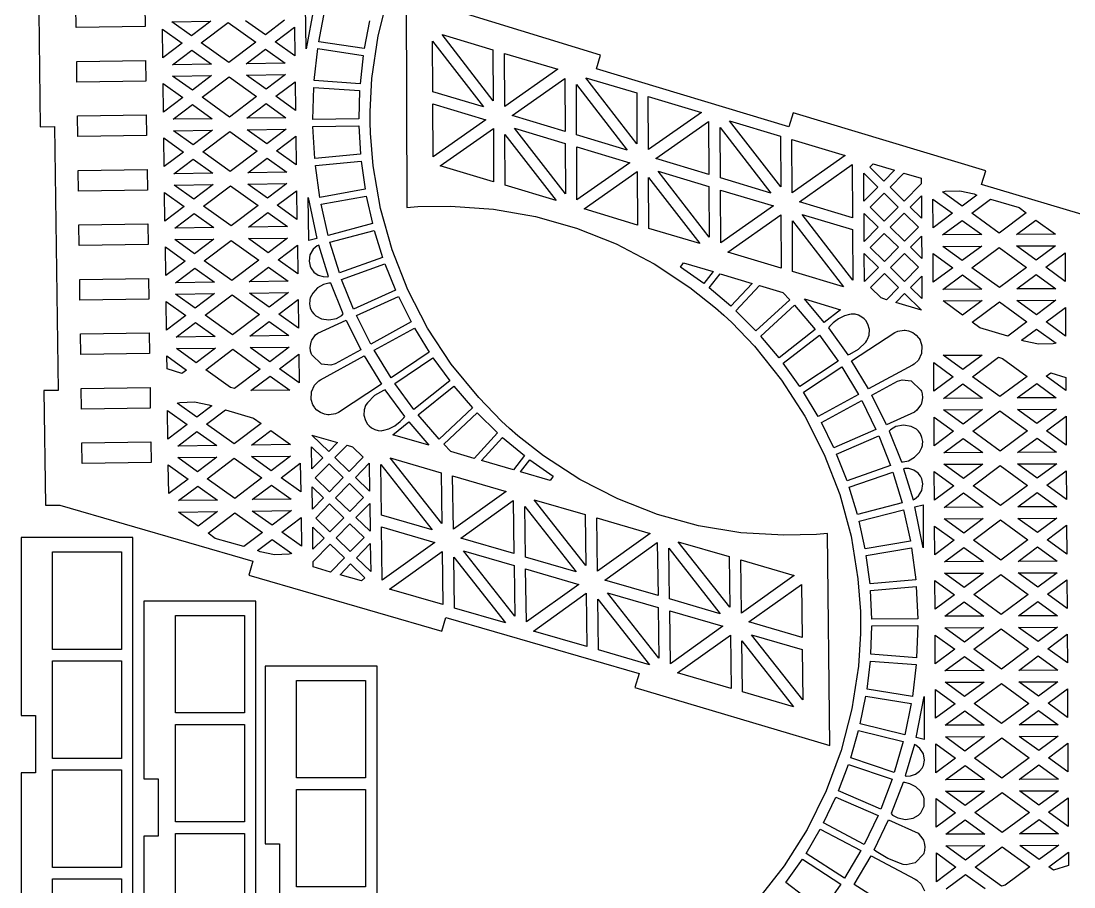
# Model space of a CAD drawing. Extents: x 0 to 594, y 0 to 830.
# Drawn here: x 0.2 to 367.1, y 346.1 to 648.1 of the extents above; entities that cross this region are included whole.
import ezdxf

# ---------------------------------------------------------------- set-up
doc = ezdxf.new("R2010")
doc.units = 0
doc.layers.get('0').update_dxf_attribs({"linetype": 'CONTINUOUS'})

msp = doc.modelspace()

# ---------------------------------------------------------------- linework, layer by layer
at = {"color": 0}
for p, q in [((124.663, 642.913), (128.313, 657.479)), ((202.154, 636.154), (134.465, 656.985)), ((134.465, 656.985), (134.679, 583.004)), ((43.3751, 653.292), (43.4728, 646.095)), ((99.5867, 638.358), (99.3814, 653.408)), ((6.4024, 651.196), (6.9494, 611.198)), ((19.4772, 645.767), (19.378, 652.963)), ((102.241, 652.745), (99.5867, 638.358)), ((104.003, 640.817), (106.153, 651.796)), ((43.4728, 646.095), (19.4772, 645.767)), ((52.801, 647.82), (66.3995, 648.01)), ((59.6692, 642.916), (52.801, 647.82)), ((66.3995, 648.01), (59.6692, 642.916)), ((63.0548, 640.457), (72.4574, 647.587)), ((72.4574, 647.587), (82.0498, 640.719)), ((85.368, 643.266), (78.5001, 648.173)), ((92.0983, 648.356), (85.368, 643.266)), ((88.7483, 640.81), (95.4828, 645.904)), ((95.4828, 645.904), (95.6165, 635.903)), ((121.707, 648.109), (119.837, 638.433)), ((49.6217, 635.279), (49.4852, 645.276)), ((49.4852, 645.276), (56.3534, 640.369)), ((122.521, 627.969), (124.663, 642.913)), ((164.764, 620.268), (146.941, 643.326)), ((146.941, 643.326), (164.67, 638.02)), ((56.3534, 640.369), (49.6217, 635.279)), ((72.6475, 633.592), (63.0548, 640.457)), ((82.0498, 640.719), (72.6475, 633.592)), ((95.6165, 635.903), (88.7483, 640.81)), ((102.39, 627.295), (103.636, 638.461)), ((103.636, 638.461), (119.47, 636.027)), ((119.837, 638.433), (104.003, 640.817)), ((143.652, 641.008), (161.376, 618.102)), ((143.747, 623.408), (143.652, 641.008)), ((53.0063, 632.82), (59.7366, 637.914)), ((59.7366, 637.914), (66.6048, 633.01)), ((78.7054, 633.173), (85.4343, 638.267)), ((85.4343, 638.267), (92.3025, 633.356)), ((119.47, 636.027), (118.354, 626.212)), ((164.67, 638.02), (164.764, 620.268)), ((168.777, 618.243), (168.679, 636.792)), ((168.679, 636.792), (187.259, 631.239)), ((200.707, 631.363), (202.154, 636.154)), ((19.6384, 633.966), (43.6354, 634.294)), ((19.7363, 626.766), (19.6384, 633.966)), ((43.6354, 634.294), (43.7335, 627.094)), ((66.6048, 633.01), (53.0063, 632.82)), ((92.3025, 633.356), (78.7054, 633.173)), ((187.259, 631.239), (168.777, 618.243)), ((267.813, 611.219), (200.707, 631.363)), ((53.0613, 628.823), (66.6598, 629.01)), ((59.9295, 623.916), (53.0613, 628.823)), ((66.6598, 629.01), (59.9295, 623.916)), ((63.3141, 621.46), (72.7163, 628.59)), ((72.7163, 628.59), (82.3115, 621.721)), ((78.7605, 629.172), (92.3576, 629.359)), ((85.6273, 624.265), (78.7605, 629.172)), ((92.3576, 629.359), (85.6273, 624.265)), ((121.885, 616.56), (122.521, 627.969)), ((171.342, 615.107), (189.724, 628.054)), ((189.724, 628.054), (189.825, 609.554)), ((214.846, 605.236), (197.022, 628.29)), ((197.022, 628.29), (214.751, 622.988)), ((43.7335, 627.094), (19.7363, 626.766)), ((49.8821, 616.278), (49.7445, 626.276)), ((49.7445, 626.276), (56.6138, 621.369)), ((89.009, 621.813), (95.7421, 626.904)), ((95.7421, 626.904), (95.8755, 616.906)), ((101.921, 613.689), (102.27, 624.893)), ((102.27, 624.893), (118.185, 623.813)), ((118.354, 626.212), (102.39, 627.295)), ((118.185, 623.813), (117.92, 613.907)), ((193.736, 625.976), (211.457, 603.07)), ((193.828, 608.372), (193.736, 625.976)), ((56.6138, 621.369), (49.8821, 616.278)), ((72.9079, 614.592), (63.3141, 621.46)), ((82.3115, 621.721), (72.9079, 614.592)), ((95.8755, 616.906), (89.009, 621.813)), ((161.376, 618.102), (143.747, 623.408)), ((214.751, 622.988), (214.846, 605.236)), ((218.857, 603.208), (218.758, 621.757)), ((218.758, 621.757), (237.337, 616.208)), ((53.2652, 613.823), (59.9983, 618.917)), ((59.9983, 618.917), (66.8637, 614.01)), ((78.9644, 614.172), (85.6947, 619.266)), ((85.6947, 619.266), (92.5615, 614.359)), ((121.937, 612.761), (121.885, 616.56)), ((143.87, 600.756), (143.771, 619.206)), ((143.771, 619.206), (162.25, 613.657)), ((19.8975, 614.969), (43.8947, 615.294)), ((19.9953, 607.769), (19.8975, 614.969)), ((43.8947, 615.294), (43.9924, 608.097)), ((66.8637, 614.01), (53.2652, 613.823)), ((92.5615, 614.359), (78.9644, 614.172)), ((117.92, 613.907), (101.921, 613.689)), ((121.988, 608.965), (121.937, 612.761)), ((162.25, 613.657), (143.87, 600.756)), ((189.825, 609.554), (171.342, 615.107)), ((237.337, 616.208), (218.857, 603.208)), ((221.423, 600.071), (239.806, 613.022)), ((239.806, 613.022), (239.901, 594.519)), ((264.928, 590.204), (247.104, 613.258)), ((247.104, 613.258), (264.834, 607.953)), ((269.26, 616.01), (267.813, 611.219)), ((336.371, 595.866), (269.26, 616.01)), ((6.9494, 611.198), (11.9476, 611.258)), ((11.9476, 611.258), (13.2044, 519.268)), ((53.3206, 609.822), (66.9188, 610.009)), ((60.1885, 604.919), (53.3206, 609.822)), ((66.9188, 610.009), (60.1885, 604.919)), ((63.5716, 602.463), (72.9738, 609.593)), ((72.9738, 609.593), (82.5708, 602.721)), ((79.018, 610.175), (92.6151, 610.362)), ((85.8848, 605.264), (79.018, 610.175)), ((92.6151, 610.362), (85.8848, 605.264)), ((101.954, 611.29), (117.952, 611.509)), ((102.606, 600.096), (101.954, 611.29)), ((117.952, 611.509), (118.488, 601.613)), ((146.337, 597.574), (164.816, 610.57)), ((164.816, 610.57), (164.915, 591.972)), ((172.216, 610.708), (189.844, 605.405)), ((189.939, 587.756), (172.216, 610.708)), ((243.816, 610.941), (261.538, 588.035)), ((243.911, 593.34), (243.816, 610.941)), ((43.9924, 608.097), (19.9953, 607.769)), ((50.0048, 607.279), (56.8731, 602.372)), ((50.14, 597.281), (50.0048, 607.279)), ((89.2694, 602.816), (95.9997, 607.907)), ((95.9997, 607.907), (96.1376, 597.909)), ((122.936, 597.577), (121.988, 608.965)), ((168.827, 608.492), (186.651, 585.484)), ((168.923, 590.793), (168.827, 608.492)), ((189.844, 605.405), (189.939, 587.756)), ((211.457, 603.07), (193.828, 608.372)), ((264.834, 607.953), (264.928, 590.204)), ((268.938, 588.176), (268.839, 606.721)), ((268.839, 606.721), (287.419, 601.172)), ((56.8731, 602.372), (50.14, 597.281)), ((73.1654, 595.595), (63.5716, 602.463)), ((82.5708, 602.721), (73.1654, 595.595)), ((96.1376, 597.909), (89.2694, 602.816)), ((193.949, 585.724), (193.851, 604.178)), ((193.851, 604.178), (212.332, 598.622)), ((53.5245, 594.826), (60.2576, 599.916)), ((60.2576, 599.916), (67.123, 595.013)), ((79.2219, 595.175), (85.9525, 600.269)), ((85.9525, 600.269), (92.819, 595.362)), ((118.488, 601.613), (102.606, 600.096)), ((102.789, 597.701), (118.719, 599.214)), ((118.719, 599.214), (120.106, 589.435)), ((212.332, 598.622), (193.949, 585.724)), ((239.901, 594.519), (221.423, 600.071)), ((287.419, 601.172), (268.938, 588.176)), ((271.504, 585.04), (289.887, 597.987)), ((289.887, 597.987), (289.985, 579.487)), ((295.993, 597.119), (297.137, 598.223)), ((297.137, 598.223), (304.599, 596.015)), ((20.1566, 595.969), (44.1523, 596.297)), ((20.2544, 588.772), (20.1566, 595.969)), ((44.1523, 596.297), (44.2517, 589.1)), ((67.123, 595.013), (53.5245, 594.826)), ((92.819, 595.362), (79.2219, 595.175)), ((104.342, 586.567), (102.789, 597.701)), ((125.484, 582.701), (122.936, 597.577)), ((164.915, 591.972), (146.337, 597.574)), ((196.417, 582.538), (214.9, 595.538)), ((214.9, 595.538), (214.999, 576.936)), ((240.021, 572.721), (222.298, 595.676)), ((222.298, 595.676), (239.925, 590.37)), ((293.956, 585.205), (293.904, 594.956)), ((293.904, 594.956), (298.829, 590.134)), ((300.919, 592.243), (295.993, 597.119)), ((304.599, 596.015), (300.919, 592.243)), ((303.03, 590.158), (307.854, 595.03)), ((307.854, 595.03), (313.914, 593.213)), ((334.924, 591.076), (336.371, 595.866)), ((53.5795, 590.825), (67.1781, 591.009)), ((60.4478, 585.918), (53.5795, 590.825)), ((67.1781, 591.009), (60.4478, 585.918)), ((79.2773, 591.178), (92.8744, 591.361)), ((86.1452, 586.271), (79.2773, 591.178)), ((92.8744, 591.361), (86.1452, 586.271)), ((186.651, 585.484), (168.923, 590.793)), ((218.908, 593.46), (236.73, 570.456)), ((219.002, 575.758), (218.908, 593.46)), ((261.538, 588.035), (243.911, 593.34)), ((313.925, 591.316), (307.956, 585.283)), ((313.914, 593.213), (313.925, 591.316)), ((402.029, 570.932), (334.924, 591.076)), ((44.2517, 589.1), (20.2544, 588.772)), ((50.3989, 578.28), (50.2627, 588.278)), ((50.2627, 588.278), (57.1306, 583.375)), ((63.8309, 583.463), (73.2345, 590.596)), ((73.2345, 590.596), (82.8298, 583.724)), ((89.5269, 583.815), (96.26, 588.91)), ((96.26, 588.91), (96.3965, 578.908)), ((120.106, 589.435), (104.342, 586.567)), ((104.775, 584.225), (120.536, 587.04)), ((120.536, 587.04), (122.669, 577.416)), ((239.925, 590.37), (240.021, 572.721)), ((244.031, 570.692), (243.935, 589.142)), ((243.935, 589.142), (262.414, 583.59)), ((298.829, 590.134), (293.956, 585.205)), ((296.067, 583.12), (300.942, 587.996)), ((300.942, 587.996), (305.868, 583.17)), ((307.956, 585.283), (303.03, 590.158)), ((310.068, 583.195), (313.948, 587.065)), ((313.948, 587.065), (313.989, 579.314)), ((321.29, 588.504), (322.296, 588.716)), ((328.115, 583.54), (321.29, 588.504)), ((322.296, 588.716), (327.378, 588.85)), ((327.378, 588.85), (332.346, 587.767)), ((333.295, 587.368), (328.115, 583.54)), ((332.346, 587.767), (333.295, 587.368)), ((57.1306, 583.375), (50.3989, 578.28)), ((73.4247, 576.598), (63.8309, 583.463)), ((82.8298, 583.724), (73.4247, 576.598)), ((96.3965, 578.908), (89.5269, 583.815)), ((100.498, 571.514), (100.292, 586.564)), ((100.292, 586.564), (103.338, 572.255)), ((107.224, 573.306), (104.775, 584.225)), ((134.679, 583.004), (138.454, 583.336)), ((138.454, 583.336), (149.855, 583.547)), ((149.855, 583.547), (164.834, 582.517)), ((262.414, 583.59), (244.031, 570.692)), ((289.985, 579.487), (271.504, 585.04)), ((317.95, 585.985), (324.779, 581.025)), ((318.006, 575.987), (317.95, 585.985)), ((331.476, 581.057), (338.052, 585.943)), ((338.052, 585.943), (347.968, 582.993)), ((53.7834, 575.829), (60.5151, 580.919)), ((60.5151, 580.919), (67.382, 576.012)), ((79.4812, 576.178), (86.2115, 581.272)), ((86.2115, 581.272), (93.0797, 576.365)), ((129.532, 568.237), (125.484, 582.701)), ((164.834, 582.517), (179.516, 579.953)), ((179.516, 579.953), (193.804, 575.892)), ((214.999, 576.936), (196.417, 582.538)), ((246.499, 567.507), (264.979, 580.503)), ((264.979, 580.503), (265.078, 561.904)), ((272.379, 580.64), (290.008, 575.338)), ((290.102, 557.685), (272.379, 580.64)), ((293.978, 580.958), (298.906, 576.136)), ((294.031, 571.207), (293.978, 580.958)), ((300.992, 578.245), (296.067, 583.12)), ((305.868, 583.17), (300.992, 578.245)), ((303.103, 576.157), (307.978, 581.032)), ((307.978, 581.032), (312.904, 576.21)), ((313.989, 579.314), (310.068, 583.195)), ((324.779, 581.025), (318.006, 575.987)), ((341.015, 574.107), (331.476, 581.057)), ((350.477, 581.159), (341.015, 574.107)), ((347.968, 582.993), (350.477, 581.159)), ((20.4143, 576.972), (44.414, 577.3)), ((20.5135, 569.771), (20.4143, 576.972)), ((44.414, 577.3), (44.5121, 570.099)), ((67.382, 576.012), (53.7834, 575.829)), ((93.0797, 576.365), (79.4812, 576.178)), ((122.669, 577.416), (107.224, 573.306)), ((268.992, 578.425), (286.814, 555.42)), ((269.085, 560.723), (268.992, 578.425)), ((298.906, 576.136), (294.031, 571.207)), ((308.031, 571.281), (303.103, 576.157)), ((312.904, 576.21), (308.031, 571.281)), ((321.368, 573.504), (328.14, 578.538)), ((328.14, 578.538), (334.968, 573.578)), ((347.068, 573.641), (353.84, 578.679)), ((353.84, 578.679), (360.666, 573.712)), ((79.5362, 572.177), (93.1347, 572.364)), ((93.1347, 572.364), (86.4044, 567.274)), ((107.805, 570.964), (123.3, 575.077)), ((123.3, 575.077), (126.23, 565.616)), ((193.804, 575.892), (207.602, 570.378)), ((236.73, 570.456), (219.002, 575.758)), ((290.008, 575.338), (290.102, 557.685)), ((296.142, 569.119), (301.016, 573.994)), ((301.016, 573.994), (305.942, 569.172)), ((310.141, 569.193), (314.022, 573.066)), ((314.022, 573.066), (314.062, 565.316)), ((334.968, 573.578), (321.368, 573.504)), ((360.666, 573.712), (347.068, 573.641)), ((44.5121, 570.099), (20.5135, 569.771)), ((50.5231, 569.281), (57.3913, 564.374)), ((50.6582, 559.283), (50.5231, 569.281)), ((53.8385, 571.828), (67.437, 572.015)), ((60.7067, 566.921), (53.8385, 571.828)), ((67.437, 572.015), (60.7067, 566.921)), ((64.0898, 564.466), (73.4935, 571.595)), ((73.4935, 571.595), (83.0887, 564.727)), ((86.4044, 567.274), (79.5362, 572.177)), ((89.7862, 564.818), (96.5193, 569.909)), ((96.5193, 569.909), (96.6541, 559.911)), ((103.338, 572.255), (100.498, 571.514)), ((103.445, 569.623), (102.074, 568.477)), ((103.969, 569.863), (103.445, 569.623)), ((107.367, 559.008), (103.969, 569.863)), ((111.151, 560.261), (107.805, 570.964)), ((207.602, 570.378), (220.809, 563.45)), ((301.068, 564.243), (296.142, 569.119)), ((305.942, 569.172), (301.068, 564.243)), ((314.062, 565.316), (310.141, 569.193)), ((321.39, 569.503), (334.989, 569.577)), ((328.217, 564.54), (321.39, 569.503)), ((334.989, 569.577), (328.217, 564.54)), ((331.578, 562.056), (341.044, 569.108)), ((341.044, 569.108), (350.579, 562.158)), ((347.088, 569.641), (360.691, 569.711)), ((353.914, 564.677), (347.088, 569.641)), ((360.691, 569.711), (353.914, 564.677)), ((100.923, 566.529), (100.609, 564.289)), ((102.074, 568.477), (100.923, 566.529)), ((126.23, 565.616), (111.151, 560.261)), ((135.027, 554.302), (129.532, 568.237)), ((265.078, 561.904), (246.499, 567.507)), ((294.053, 566.956), (298.979, 562.134)), ((294.107, 557.209), (294.053, 566.956)), ((303.178, 562.155), (308.055, 567.034)), ((308.055, 567.034), (312.979, 562.211)), ((318.106, 556.987), (318.052, 566.984)), ((318.052, 566.984), (324.877, 562.024)), ((357.276, 562.197), (364.053, 567.231)), ((364.053, 567.231), (364.105, 557.23)), ((57.3913, 564.374), (50.6582, 559.283)), ((54.0424, 556.828), (60.7755, 561.919)), ((60.7755, 561.919), (67.6409, 557.015)), ((73.6836, 557.597), (64.0898, 564.466)), ((83.0887, 564.727), (73.6836, 557.597)), ((79.7401, 557.181), (86.4704, 562.271)), ((86.4704, 562.271), (93.3387, 557.368)), ((96.6541, 559.911), (89.7862, 564.818)), ((100.609, 564.289), (100.966, 562.536)), ((100.966, 562.536), (101.226, 562.024)), ((101.226, 562.024), (101.432, 561.615)), ((101.432, 561.615), (102.316, 560.529)), ((111.933, 557.971), (127.01, 563.376)), ((127.01, 563.376), (130.736, 554.175)), ((220.809, 563.45), (233.331, 555.138)), ((230.077, 562.268), (231.069, 563.771)), ((238.107, 556.51), (230.077, 562.268)), ((231.069, 563.771), (241.385, 560.677)), ((298.979, 562.134), (294.107, 557.209)), ((308.106, 557.283), (303.178, 562.155)), ((312.979, 562.211), (308.106, 557.283)), ((324.877, 562.024), (318.106, 556.987)), ((341.117, 555.11), (331.578, 562.056)), ((350.579, 562.158), (341.117, 555.11)), ((364.105, 557.23), (357.276, 562.197)), ((20.6747, 557.971), (44.6733, 558.299)), ((20.7725, 550.774), (20.6747, 557.971)), ((44.6733, 558.299), (44.771, 551.102)), ((102.316, 560.529), (103.79, 559.488)), ((103.79, 559.488), (105.517, 558.959)), ((105.517, 558.959), (106.918, 558.92)), ((106.918, 558.92), (107.367, 559.008)), ((116.126, 547.575), (111.933, 557.971)), ((241.385, 560.677), (238.107, 556.51)), ((240.014, 555.022), (243.84, 559.939)), ((243.84, 559.939), (254.958, 556.599)), ((286.814, 555.42), (269.085, 560.723)), ((296.215, 555.121), (301.092, 559.996)), ((301.092, 559.996), (306.015, 555.17)), ((310.217, 555.191), (314.095, 559.065)), ((314.095, 559.065), (314.139, 551.318)), ((321.47, 554.503), (328.242, 559.537)), ((328.242, 559.537), (335.07, 554.577)), ((347.17, 554.641), (353.942, 559.675)), ((353.942, 559.675), (360.768, 554.711)), ((67.6409, 557.015), (54.0424, 556.828)), ((93.3387, 557.368), (79.7401, 557.181)), ((103.554, 555.004), (101.899, 553.205)), ((105.687, 556.2), (103.554, 555.004)), ((107.531, 556.652), (105.687, 556.2)), ((108.15, 556.666), (107.531, 556.652)), ((112.498, 545.924), (108.15, 556.666)), ((130.736, 554.175), (116.126, 547.575)), ((141.921, 541.002), (135.027, 554.302)), ((233.331, 555.138), (242.263, 548.044)), ((247.551, 548.608), (240.014, 555.022)), ((254.958, 556.599), (247.551, 548.608)), ((249.308, 546.968), (257.513, 555.865)), ((257.513, 555.865), (265.625, 553.406)), ((299.937, 551.49), (296.215, 555.121)), ((306.015, 555.17), (301.788, 550.898)), ((314.139, 551.318), (310.217, 555.191)), ((335.07, 554.577), (321.47, 554.503)), ((360.768, 554.711), (347.17, 554.641)), ((44.771, 551.102), (20.7725, 550.774)), ((54.0978, 552.827), (67.6963, 553.018)), ((60.9656, 547.924), (54.0978, 552.827)), ((67.6963, 553.018), (60.9656, 547.924)), ((64.3502, 545.469), (73.7528, 552.598)), ((73.7528, 552.598), (83.3494, 545.73)), ((79.7952, 553.18), (93.3937, 553.367)), ((86.6634, 548.277), (79.7952, 553.18)), ((93.3937, 553.367), (86.6634, 548.277)), ((90.0465, 545.818), (96.7768, 550.912)), ((96.7768, 550.912), (96.9148, 540.914)), ((100.812, 550.566), (100.787, 549.49)), ((100.876, 550.915), (100.812, 550.566)), ((101.034, 551.515), (100.876, 550.915)), ((101.899, 553.205), (101.034, 551.515)), ((117.104, 545.391), (131.717, 551.988)), ((131.717, 551.988), (136.138, 543.147)), ((268.089, 550.82), (256.296, 540.008)), ((265.625, 553.406), (268.089, 550.82)), ((280.132, 542.932), (273.239, 551.148)), ((273.239, 551.148), (285.809, 547.363)), ((301.788, 550.898), (299.937, 551.49)), ((305.045, 549.917), (308.128, 553.032)), ((308.128, 553.032), (314.008, 547.264)), ((321.491, 550.503), (335.091, 550.577)), ((328.318, 545.539), (321.491, 550.503)), ((335.091, 550.577), (328.318, 545.539)), ((347.19, 550.644), (360.789, 550.711)), ((354.016, 545.677), (347.19, 550.644)), ((360.789, 550.711), (354.016, 545.677)), ((50.9171, 540.286), (50.7806, 550.284)), ((50.7806, 550.284), (57.6488, 545.377)), ((100.787, 549.49), (101.04, 548.104)), ((101.04, 548.104), (101.617, 546.816)), ((101.617, 546.816), (102.246, 545.938)), ((242.263, 548.044), (245.068, 545.49)), ((256.296, 540.008), (249.308, 546.968)), ((257.956, 538.215), (269.697, 549.028)), ((269.697, 549.028), (276.943, 540.466)), ((285.809, 547.363), (280.132, 542.932)), ((314.008, 547.264), (305.045, 549.917)), ((331.68, 543.059), (341.144, 550.108)), ((341.144, 550.108), (350.681, 543.158)), ((357.378, 543.197), (364.155, 548.231)), ((364.155, 548.231), (364.204, 538.23)), ((57.6488, 545.377), (50.9171, 540.286)), ((73.944, 538.6), (64.3502, 545.469)), ((83.3494, 545.73), (73.944, 538.6)), ((80.0005, 538.18), (86.7311, 543.274)), ((86.7311, 543.274), (93.599, 538.367)), ((96.9148, 540.914), (90.0465, 545.818)), ((102.246, 545.938), (102.499, 545.687)), ((102.499, 545.687), (103.005, 545.232)), ((103.005, 545.232), (104.885, 544.255)), ((103.688, 539.256), (113.477, 543.74)), ((104.885, 544.255), (107.545, 543.821)), ((107.545, 543.821), (110.181, 544.382)), ((110.181, 544.382), (112.011, 545.444)), ((112.011, 545.444), (112.498, 545.924)), ((113.477, 543.74), (118.668, 533.46)), ((122.142, 535.354), (117.104, 545.391)), ((136.138, 543.147), (122.142, 535.354)), ((245.068, 545.49), (247.875, 542.932)), ((285.098, 544.209), (283.205, 542.794)), ((287.219, 545.25), (285.098, 544.209)), ((288.931, 545.779), (287.219, 545.25)), ((289.515, 545.885), (288.931, 545.779)), ((289.842, 545.906), (289.515, 545.885)), ((290.834, 545.818), (289.842, 545.906)), ((292.089, 545.458), (290.834, 545.818)), ((293.234, 544.834), (292.089, 545.458)), ((294.004, 544.202), (293.234, 544.834)), ((294.225, 543.959), (294.004, 544.202)), ((294.559, 543.606), (294.225, 543.959)), ((295.323, 542.322), (294.559, 543.606)), ((334.292, 541.122), (331.68, 543.059)), ((350.681, 543.158), (344.057, 538.222)), ((364.204, 538.23), (357.378, 543.197)), ((20.9338, 538.974), (44.9322, 539.302)), ((44.9322, 539.302), (45.0314, 532.102)), ((54.3017, 537.831), (61.0348, 542.921)), ((61.0348, 542.921), (67.9027, 538.014)), ((123.321, 533.273), (137.317, 541.013)), ((137.317, 541.013), (142.434, 532.585)), ((150.165, 528.447), (141.921, 541.002)), ((247.875, 542.932), (255.767, 534.67)), ((276.943, 540.466), (264.348, 530.648)), ((281.951, 541.514), (281.593, 541.041)), ((281.593, 541.041), (288.292, 531.678)), ((283.205, 542.794), (281.951, 541.514)), ((289.602, 529.632), (304.65, 539.464)), ((295.824, 540.463), (295.323, 542.322)), ((295.709, 538.54), (295.824, 540.463)), ((304.65, 539.464), (305.697, 539.919)), ((305.697, 539.919), (307.945, 540.233)), ((307.945, 540.233), (308.332, 540.23)), ((308.332, 540.23), (309.495, 540.015)), ((309.495, 540.015), (310.922, 539.432)), ((310.922, 539.432), (312.166, 538.522)), ((344.057, 538.222), (334.292, 541.122)), ((348.815, 536.801), (354.044, 540.678)), ((354.044, 540.678), (360.871, 535.711)), ((21.0316, 531.774), (20.9338, 538.974)), ((67.9027, 538.014), (54.3017, 537.831)), ((93.599, 538.367), (80.0005, 538.18)), ((101.163, 535.559), (101.472, 536.526)), ((101.472, 536.526), (101.619, 536.825)), ((101.619, 536.825), (102.897, 538.596)), ((102.897, 538.596), (103.688, 539.256)), ((264.348, 530.648), (257.956, 538.215)), ((265.804, 528.757), (278.453, 538.575)), ((278.453, 538.575), (284.953, 529.456)), ((292.027, 533.665), (294.556, 536.127)), ((294.556, 536.127), (294.965, 536.713)), ((294.965, 536.713), (295.22, 537.129)), ((295.22, 537.129), (295.709, 538.54)), ((312.166, 538.522), (312.952, 537.64)), ((312.952, 537.64), (313.16, 537.312)), ((313.16, 537.312), (313.523, 536.758)), ((313.523, 536.758), (314.143, 534.783)), ((349.77, 536.413), (348.815, 536.801)), ((354.76, 535.354), (349.77, 536.413)), ((360.871, 535.711), (359.858, 535.499)), ((45.0314, 532.102), (21.0316, 531.774)), ((54.3567, 533.83), (67.9552, 534.017)), ((61.2249, 528.923), (54.3567, 533.83)), ((67.9552, 534.017), (61.2249, 528.923)), ((64.6105, 526.471), (74.0117, 533.598)), ((74.0117, 533.598), (83.6083, 526.729)), ((80.0559, 534.18), (93.6544, 534.37)), ((86.9237, 529.276), (80.0559, 534.18)), ((93.6544, 534.37), (86.9237, 529.276)), ((100.998, 534.236), (101.163, 535.559)), ((101.123, 532.906), (100.998, 534.236)), ((101.402, 531.929), (101.123, 532.906)), ((118.668, 533.46), (109.686, 528.486)), ((129.153, 523.702), (123.321, 533.273)), ((142.434, 532.585), (129.153, 523.702)), ((255.767, 534.67), (265.21, 522.894)), ((288.968, 531.911), (292.027, 533.665)), ((314.033, 532.176), (312.911, 529.819)), ((314.143, 534.783), (314.033, 532.176)), ((359.858, 535.499), (354.76, 535.354)), ((51.0413, 531.283), (57.9092, 526.38)), ((51.103, 526.736), (51.0413, 531.283)), ((90.3069, 526.821), (97.0372, 531.915)), ((97.0372, 531.915), (97.1737, 521.917)), ((101.541, 531.622), (101.402, 531.929)), ((104.987, 528.373), (101.541, 531.622)), ((104.563, 522.915), (119.798, 531.322)), ((108.142, 528.062), (104.987, 528.373)), ((109.686, 528.486), (108.142, 528.062)), ((119.798, 531.322), (125.832, 521.504)), ((130.478, 521.72), (143.76, 530.602)), ((143.76, 530.602), (149.62, 522.58)), ((159.706, 516.752), (150.165, 528.447)), ((271.598, 520.686), (265.804, 528.757)), ((284.953, 529.456), (271.598, 520.686)), ((288.292, 531.678), (288.968, 531.911)), ((295.553, 519.769), (289.602, 529.632)), ((311.439, 528.366), (310.859, 528.045)), ((312.911, 529.819), (311.439, 528.366)), ((318.309, 518.986), (318.255, 528.987)), ((318.255, 528.987), (325.08, 524.023)), ((321.593, 531.506), (335.191, 531.576)), ((328.42, 526.538), (321.593, 531.506)), ((335.191, 531.576), (328.42, 526.538)), ((331.78, 524.058), (340.845, 530.804)), ((340.845, 530.804), (342.197, 530.416)), ((342.197, 530.416), (350.78, 524.157)), ((56.3245, 525.209), (51.103, 526.736)), ((57.9092, 526.38), (56.3245, 525.209)), ((73.2441, 520.287), (64.6105, 526.471)), ((83.6083, 526.729), (74.5987, 519.906)), ((97.1737, 521.917), (90.3069, 526.821)), ((272.908, 518.693), (286.264, 527.466)), ((286.264, 527.466), (292.016, 517.846)), ((310.859, 528.045), (295.553, 519.769)), ((357.48, 524.196), (359.078, 525.353)), ((359.078, 525.353), (364.285, 523.78)), ((80.2598, 519.183), (86.9901, 524.277)), ((86.9901, 524.277), (93.8583, 519.37)), ((101.422, 518.76), (102.525, 521.127)), ((102.525, 521.127), (103.984, 522.591)), ((103.984, 522.591), (104.563, 522.915)), ((125.832, 521.504), (110.866, 511.552)), ((137.054, 512.657), (130.478, 521.72)), ((149.62, 522.58), (137.054, 512.657)), ((265.21, 522.894), (273.349, 510.272)), ((296.667, 517.62), (305.689, 522.52)), ((305.689, 522.52), (307.236, 522.93)), ((307.236, 522.93), (310.388, 522.594)), ((310.388, 522.594), (313.807, 519.314)), ((325.08, 524.023), (318.309, 518.986)), ((321.671, 516.505), (328.444, 521.54)), ((328.444, 521.54), (335.271, 516.576)), ((341.32, 517.109), (331.78, 524.058)), ((350.78, 524.157), (341.32, 517.109)), ((347.373, 516.643), (354.147, 521.677)), ((354.147, 521.677), (360.973, 516.714)), ((364.31, 519.232), (357.48, 524.196)), ((364.285, 523.78), (364.31, 519.232)), ((13.2044, 519.268), (8.2048, 519.208)), ((8.2048, 519.208), (8.7519, 479.21)), ((21.1928, 519.977), (45.1915, 520.305)), ((21.2907, 512.777), (21.1928, 519.977)), ((45.1915, 520.305), (45.2907, 513.105)), ((74.5987, 519.906), (73.2441, 520.287)), ((93.8583, 519.37), (80.2598, 519.183)), ((101.333, 516.153), (101.422, 518.76)), ((123.439, 517.454), (120.931, 514.971)), ((126.485, 519.236), (123.439, 517.454)), ((127.158, 519.472), (126.485, 519.236)), ((133.936, 510.166), (127.158, 519.472)), ((138.581, 510.78), (151.094, 520.7)), ((151.094, 520.7), (157.548, 513.189)), ((277.954, 510.223), (272.908, 518.693)), ((292.016, 517.846), (277.954, 510.223)), ((301.771, 507.298), (296.667, 517.62)), ((313.807, 519.314), (313.942, 519.007)), ((313.942, 519.007), (314.214, 518.029)), ((314.214, 518.029), (314.328, 516.7)), ((54.6171, 514.833), (55.6246, 515.056)), ((61.4839, 509.926), (54.6171, 514.833)), ((55.6246, 515.056), (60.7219, 515.246)), ((60.7219, 515.246), (65.7229, 514.23)), ((66.6821, 513.846), (61.4839, 509.926)), ((65.7229, 514.23), (66.6821, 513.846)), ((101.969, 514.188), (101.333, 516.153)), ((102.339, 513.634), (101.969, 514.188)), ((102.548, 513.309), (102.339, 513.634)), ((120.275, 513.965), (119.797, 512.547)), ((120.527, 514.382), (120.275, 513.965)), ((120.931, 514.971), (120.527, 514.382)), ((167.666, 508.554), (159.706, 516.752)), ((279.116, 508.078), (293.175, 515.754)), ((293.175, 515.754), (298.13, 505.679)), ((313.686, 514.11), (312.393, 512.353)), ((313.834, 514.414), (313.686, 514.11)), ((314.151, 515.377), (313.834, 514.414)), ((314.328, 516.7), (314.151, 515.377)), ((335.271, 516.576), (321.671, 516.505)), ((360.973, 516.714), (347.373, 516.643)), ((45.2907, 513.105), (21.2907, 512.777)), ((51.4368, 502.289), (51.3031, 512.29)), ((51.3031, 512.29), (58.1699, 507.379)), ((64.8684, 507.471), (71.4498, 512.463)), ((71.4498, 512.463), (81.2394, 509.647)), ((103.343, 512.434), (102.548, 513.309)), ((104.593, 511.531), (103.343, 512.434)), ((106.025, 510.96), (104.593, 511.531)), ((107.189, 510.759), (106.025, 510.96)), ((107.578, 510.755), (107.189, 510.759)), ((109.823, 511.087), (107.578, 510.755)), ((110.866, 511.552), (109.823, 511.087)), ((119.797, 512.547), (119.699, 510.628)), ((119.699, 510.628), (120.215, 508.773)), ((133.58, 509.69), (133.936, 510.166)), ((145.897, 502.278), (138.581, 510.78)), ((157.548, 513.189), (145.897, 502.278)), ((147.52, 500.5), (159.223, 511.408)), ((159.223, 511.408), (166.269, 504.507)), ((273.349, 510.272), (280.132, 496.916)), ((311.597, 511.701), (301.771, 507.298)), ((312.393, 512.353), (311.597, 511.701)), ((318.411, 499.988), (318.357, 509.986)), ((318.357, 509.986), (325.184, 505.023)), ((321.693, 512.505), (335.293, 512.579)), ((328.52, 507.541), (321.693, 512.505)), ((335.293, 512.579), (328.52, 507.541)), ((331.881, 505.058), (341.346, 512.11)), ((341.346, 512.11), (350.882, 505.16)), ((347.392, 512.643), (360.994, 512.713)), ((354.221, 507.679), (347.392, 512.643)), ((360.994, 512.713), (354.221, 507.679)), ((357.586, 505.195), (364.356, 510.233)), ((364.356, 510.233), (364.412, 500.232)), ((58.1699, 507.379), (51.4368, 502.289)), ((74.4622, 500.602), (64.8684, 507.471)), ((83.8673, 507.732), (74.4622, 500.602)), ((81.2394, 509.647), (83.8673, 507.732)), ((120.215, 508.773), (120.99, 507.496)), ((120.99, 507.496), (121.328, 507.143)), ((121.328, 507.143), (121.55, 506.903)), ((121.55, 506.903), (122.324, 506.278)), ((122.324, 506.278), (123.475, 505.665)), ((128.342, 505.915), (130.455, 506.973)), ((129.772, 503.805), (135.412, 508.286)), ((130.455, 506.973), (132.336, 508.399)), ((132.336, 508.399), (133.58, 509.69)), ((135.412, 508.286), (142.373, 500.13)), ((170.496, 506.021), (167.666, 508.554)), ((283.464, 499.198), (279.116, 508.078)), ((305.06, 506.631), (303.221, 505.58)), ((307.701, 507.167), (305.06, 506.631)), ((310.356, 506.712), (307.701, 507.167)), ((312.228, 505.721), (310.356, 506.712)), ((54.821, 499.837), (61.5527, 504.927)), ((61.5527, 504.927), (68.4209, 500.02)), ((80.5187, 500.182), (87.249, 505.277)), ((87.249, 505.277), (94.1172, 500.373)), ((107.501, 497.953), (101.572, 503.671)), ((101.572, 503.671), (110.557, 501.096)), ((123.475, 505.665), (124.733, 505.315)), ((124.733, 505.315), (125.725, 505.234)), ((125.725, 505.234), (126.053, 505.255)), ((126.053, 505.255), (126.635, 505.368)), ((126.635, 505.368), (128.342, 505.915)), ((142.373, 500.13), (129.772, 503.805)), ((166.269, 504.507), (158.138, 495.543)), ((160.698, 494.831), (168.039, 502.881)), ((168.039, 502.881), (175.628, 496.535)), ((173.321, 503.488), (170.496, 506.021)), ((182.312, 496.471), (173.321, 503.488)), ((298.13, 505.679), (283.464, 499.198)), ((284.426, 497.007), (299.091, 503.484)), ((299.091, 503.484), (303.197, 493.056)), ((303.221, 505.58), (302.732, 505.104)), ((302.732, 505.104), (306.991, 494.326)), ((312.732, 505.259), (312.228, 505.721)), ((312.98, 505.005), (312.732, 505.259)), ((313.603, 504.127), (312.98, 505.005)), ((314.169, 502.832), (313.603, 504.127)), ((314.412, 501.442), (314.169, 502.832)), ((325.184, 505.023), (318.411, 499.988)), ((341.42, 498.108), (331.881, 505.058)), ((350.882, 505.16), (341.42, 498.108)), ((347.474, 497.639), (354.245, 502.677)), ((354.245, 502.677), (361.075, 497.717)), ((364.412, 500.232), (357.586, 505.195)), ((21.4519, 500.98), (45.4505, 501.304)), ((21.5511, 493.78), (21.4519, 500.98)), ((45.4505, 501.304), (45.5496, 494.104)), ((68.4209, 500.02), (54.821, 499.837)), ((94.1172, 500.373), (80.5187, 500.182)), ((101.585, 491.871), (101.476, 499.622)), ((101.476, 499.622), (105.429, 495.776)), ((110.557, 501.096), (107.501, 497.953)), ((109.631, 495.833), (113.823, 500.14)), ((113.823, 500.14), (115.679, 499.565)), ((115.679, 499.565), (119.43, 495.967)), ((150.005, 497.932), (147.52, 500.5)), ((313.268, 497.738), (314.149, 499.42)), ((314.149, 499.42), (314.311, 500.017)), ((314.311, 500.017), (314.379, 500.366)), ((314.379, 500.366), (314.412, 501.442)), ((321.773, 497.501), (328.547, 502.539)), ((328.547, 502.539), (335.373, 497.579)), ((54.8763, 495.836), (68.4735, 496.02)), ((61.7432, 490.929), (54.8763, 495.836)), ((68.4735, 496.02), (61.7432, 490.929)), ((65.1274, 488.474), (74.53, 495.603)), ((74.53, 495.603), (84.1266, 488.735)), ((80.5737, 496.185), (94.1723, 496.372)), ((87.442, 491.282), (80.5737, 496.185)), ((94.1723, 496.372), (87.442, 491.282)), ((105.429, 495.776), (101.585, 491.871)), ((114.595, 491.049), (109.631, 495.833)), ((119.43, 495.967), (114.595, 491.049)), ((146.848, 472.888), (128.834, 495.745)), ((128.834, 495.745), (146.607, 490.587)), ((158.138, 495.543), (150.005, 497.932)), ((175.628, 496.535), (171.844, 491.582)), ((194.902, 488.266), (182.312, 496.471)), ((280.132, 496.916), (285.512, 482.935)), ((288.075, 487.772), (284.426, 497.007)), ((309.456, 494.774), (311.599, 495.949)), ((311.599, 495.949), (313.268, 497.738)), ((335.373, 497.579), (321.773, 497.501)), ((361.075, 497.717), (347.474, 497.639)), ((45.5496, 494.104), (21.5511, 493.78)), ((51.6957, 483.288), (51.562, 493.289)), ((51.562, 493.289), (58.4302, 488.382)), ((90.8279, 488.823), (97.5568, 493.917)), ((97.5568, 493.917), (97.6933, 483.919)), ((102.727, 488.735), (107.559, 493.705)), ((107.559, 493.705), (112.527, 488.872)), ((116.725, 488.929), (121.557, 493.896)), ((121.557, 493.896), (121.692, 484.145)), ((125.807, 475.802), (125.566, 493.451)), ((125.566, 493.451), (143.479, 470.641)), ((171.844, 491.582), (160.698, 494.831)), ((174.305, 490.866), (177.548, 495.06)), ((177.548, 495.06), (185.626, 489.37)), ((303.197, 493.056), (288.075, 487.772)), ((306.991, 494.326), (307.608, 494.337)), ((307.608, 494.337), (309.456, 494.774)), ((308.201, 492.061), (307.753, 491.98)), ((307.753, 491.98), (311.06, 481.097)), ((309.602, 492.016), (308.201, 492.061)), ((311.325, 491.472), (309.602, 492.016)), ((321.795, 493.504), (335.395, 493.578)), ((328.622, 488.541), (321.795, 493.504)), ((335.395, 493.578), (328.622, 488.541)), ((331.983, 486.057), (341.448, 493.109)), ((341.448, 493.109), (350.984, 486.163)), ((347.496, 493.642), (361.093, 493.713)), ((354.323, 488.678), (347.496, 493.642)), ((361.093, 493.713), (354.323, 488.678)), ((58.4302, 488.382), (51.6957, 483.288)), ((74.7215, 481.605), (65.1274, 488.474)), ((84.1266, 488.735), (74.7215, 481.605)), ((97.6933, 483.919), (90.8279, 488.823)), ((107.691, 483.955), (102.727, 488.735)), ((112.527, 488.872), (107.691, 483.955)), ((121.692, 484.145), (116.725, 488.929)), ((146.607, 490.587), (146.848, 472.888)), ((150.877, 470.845), (150.624, 489.44)), ((150.624, 489.44), (169.248, 483.993)), ((184.646, 487.856), (174.305, 490.866)), ((185.626, 489.37), (184.646, 487.856)), ((208.168, 481.443), (194.902, 488.266)), ((288.837, 485.528), (303.959, 490.76)), ((303.959, 490.76), (307.217, 480.025)), ((312.79, 490.418), (311.325, 491.472)), ((313.666, 489.32), (312.79, 490.418)), ((313.869, 488.911), (313.666, 489.32)), ((314.124, 488.4), (313.869, 488.911)), ((314.465, 486.643), (314.124, 488.4)), ((318.459, 490.986), (325.286, 486.022)), ((318.511, 480.988), (318.459, 490.986)), ((357.685, 486.198), (364.458, 491.232)), ((364.458, 491.232), (364.511, 481.235)), ((55.0803, 480.836), (61.8134, 485.927)), ((61.8134, 485.927), (68.6816, 481.02)), ((80.778, 481.185), (87.5083, 486.279)), ((87.5083, 486.279), (94.3762, 481.372)), ((101.67, 485.623), (105.622, 481.775)), ((101.775, 477.873), (101.67, 485.623)), ((109.821, 481.831), (114.653, 486.802)), ((114.653, 486.802), (119.621, 481.969)), ((291.688, 476.045), (288.837, 485.528)), ((312.965, 482.469), (314.132, 484.406)), ((314.132, 484.406), (314.465, 486.643)), ((325.286, 486.022), (318.511, 480.988)), ((341.522, 479.111), (331.983, 486.057)), ((350.984, 486.163), (341.522, 479.111)), ((364.511, 481.235), (357.685, 486.198)), ((68.6816, 481.02), (55.0803, 480.836)), ((94.3762, 481.372), (80.778, 481.185)), ((105.622, 481.775), (101.775, 477.873)), ((114.788, 477.051), (109.821, 481.831)), ((119.621, 481.969), (114.788, 477.051)), ((169.248, 483.993), (150.877, 470.845)), ((153.468, 467.776), (171.742, 480.829)), ((171.742, 480.829), (171.992, 462.379)), ((197.054, 458.272), (179.04, 481.125)), ((179.04, 481.125), (196.813, 475.971)), ((222.01, 476.045), (208.168, 481.443)), ((285.512, 482.935), (289.438, 468.439)), ((311.06, 481.097), (311.584, 481.33)), ((311.584, 481.33), (312.965, 482.469)), ((321.875, 478.504), (328.647, 483.542)), ((328.647, 483.542), (335.474, 478.578)), ((347.576, 478.638), (354.348, 483.676)), ((354.348, 483.676), (361.174, 478.716)), ((8.7519, 479.21), (13.7515, 479.273)), ((13.7515, 479.273), (81.0232, 459.687)), ((55.1353, 476.836), (68.7338, 477.023)), ((68.7338, 477.023), (62.0035, 471.928)), ((80.833, 477.185), (94.4316, 477.375)), ((87.7013, 472.281), (80.833, 477.185)), ((94.4316, 477.375), (87.7013, 472.281)), ((102.917, 474.737), (107.75, 479.707)), ((107.75, 479.707), (112.717, 474.871)), ((116.915, 474.927), (121.75, 479.898)), ((121.75, 479.898), (121.882, 470.147)), ((175.77, 478.832), (193.682, 456.025)), ((176.013, 461.183), (175.77, 478.832)), ((307.217, 480.025), (291.688, 476.045)), ((292.3, 473.696), (307.779, 477.679)), ((307.779, 477.679), (310.136, 466.743)), ((311.674, 478.702), (314.519, 479.414)), ((314.599, 464.365), (311.674, 478.702)), ((314.519, 479.414), (314.599, 464.365)), ((335.474, 478.578), (321.875, 478.504)), ((361.174, 478.716), (347.576, 478.638)), ((62.0035, 471.928), (55.1353, 476.836)), ((65.3881, 469.477), (74.7903, 476.606)), ((74.7903, 476.606), (84.3869, 469.734)), ((91.0841, 469.826), (97.8147, 474.916)), ((97.8147, 474.916), (97.9523, 464.919)), ((107.884, 469.956), (102.917, 474.737)), ((112.717, 474.871), (107.884, 469.956)), ((121.882, 470.147), (116.915, 474.927)), ((143.479, 470.641), (125.807, 475.802)), ((196.813, 475.971), (197.054, 458.272)), ((201.081, 456.226), (200.826, 474.825)), ((200.826, 474.825), (219.454, 469.378)), ((236.332, 472.105), (222.01, 476.045)), ((294.352, 464.058), (292.3, 473.696)), ((321.896, 474.504), (335.496, 474.578)), ((328.723, 469.54), (321.896, 474.504)), ((335.496, 474.578), (328.723, 469.54)), ((332.085, 467.06), (341.548, 474.109)), ((341.548, 474.109), (351.086, 467.162)), ((347.598, 474.641), (361.195, 474.715)), ((354.422, 469.681), (347.598, 474.641)), ((361.195, 474.715), (354.422, 469.681)), ((84.3869, 469.734), (77.8524, 464.795)), ((97.9523, 464.919), (91.0841, 469.826)), ((101.965, 463.875), (101.859, 471.625)), ((101.859, 471.625), (105.813, 467.776)), ((110.012, 467.833), (114.846, 472.803)), ((114.846, 472.803), (119.811, 467.967)), ((126.115, 453.154), (125.863, 471.653)), ((125.863, 471.653), (144.389, 466.252)), ((251.035, 469.664), (236.332, 472.105)), ((266.022, 468.757), (251.035, 469.664)), ((318.612, 461.987), (318.558, 471.985)), ((318.558, 471.985), (325.386, 467.021)), ((357.787, 467.198), (364.561, 472.232)), ((364.561, 472.232), (364.613, 462.234)), ((0.2494, 467.974), (0.2494, 405.973)), ((39.2508, 467.974), (0.2494, 467.974)), ((39.2508, 114.971), (39.2508, 467.974)), ((67.9111, 467.66), (65.3881, 469.477)), ((77.8524, 464.795), (67.9111, 467.66)), ((82.6216, 463.412), (87.7686, 467.279)), ((87.7686, 467.279), (94.634, 462.375)), ((105.813, 467.776), (101.965, 463.875)), ((114.978, 463.053), (110.012, 467.833)), ((119.811, 467.967), (114.978, 463.053)), ((144.389, 466.252), (126.115, 453.154)), ((171.992, 462.379), (153.468, 467.776)), ((219.454, 469.378), (201.081, 456.226)), ((203.673, 453.161), (221.947, 466.213)), ((221.947, 466.213), (222.199, 447.763)), ((247.257, 443.657), (229.243, 466.51)), ((229.243, 466.51), (247.015, 461.352)), ((277.42, 469.064), (266.022, 468.757)), ((281.194, 469.424), (277.42, 469.064)), ((282.023, 395.45), (281.194, 469.424)), ((289.438, 468.439), (291.863, 453.542)), ((310.136, 466.743), (294.352, 464.058)), ((325.386, 467.021), (318.612, 461.987)), ((341.623, 460.11), (332.085, 467.06)), ((351.086, 467.162), (341.623, 460.11)), ((364.613, 462.234), (357.787, 467.198)), ((11.2503, 428.971), (11.2503, 462.971)), ((11.2503, 462.971), (35.2502, 462.971)), ((35.2502, 462.971), (35.2502, 428.971)), ((83.5723, 463.021), (82.6216, 463.412)), ((88.5486, 461.98), (83.5723, 463.021)), ((94.634, 462.375), (93.6293, 462.153)), ((102.023, 459.624), (107.942, 465.705)), ((107.942, 465.705), (112.907, 460.872)), ((117.108, 460.929), (121.94, 465.9)), ((121.94, 465.9), (122.073, 456.149)), ((128.61, 449.989), (146.982, 463.137)), ((146.982, 463.137), (147.235, 444.592)), ((172.292, 440.581), (154.38, 463.338)), ((154.38, 463.338), (172.051, 458.181)), ((226.216, 446.567), (225.975, 464.217)), ((225.975, 464.217), (243.888, 441.41)), ((294.762, 461.659), (310.549, 464.393)), ((310.549, 464.393), (312.01, 453.249)), ((321.976, 459.507), (328.748, 464.538)), ((328.748, 464.538), (335.576, 459.578)), ((347.676, 459.645), (354.446, 464.679)), ((354.446, 464.679), (361.276, 459.715)), ((81.0232, 459.687), (79.6163, 454.886)), ((93.6293, 462.153), (88.5486, 461.98)), ((102.049, 457.726), (102.023, 459.624)), ((112.907, 460.872), (108.125, 455.958)), ((111.387, 455.002), (115.036, 458.802)), ((115.036, 458.802), (120.002, 453.969)), ((122.073, 456.149), (117.108, 460.929)), ((151.008, 461.144), (169.023, 438.238)), ((151.251, 443.396), (151.008, 461.144)), ((193.682, 456.025), (176.013, 461.183)), ((247.015, 461.352), (247.257, 443.657)), ((251.285, 441.607), (251.032, 460.206)), ((251.032, 460.206), (269.657, 454.762)), ((296.067, 451.866), (294.762, 461.659)), ((335.576, 459.578), (321.976, 459.507)), ((361.276, 459.715), (347.676, 459.645)), ((108.125, 455.958), (102.049, 457.726)), ((118.868, 452.854), (111.387, 455.002)), ((172.051, 458.181), (172.292, 440.581)), ((176.32, 438.535), (176.069, 457.034)), ((176.069, 457.034), (194.594, 451.637)), ((321.998, 455.507), (335.596, 455.581)), ((328.825, 450.543), (321.998, 455.507)), ((335.596, 455.581), (328.825, 450.543)), ((332.186, 448.06), (341.65, 455.108)), ((341.65, 455.108), (351.186, 448.162)), ((347.697, 455.641), (361.297, 455.715)), ((354.524, 450.681), (347.697, 455.641)), ((361.297, 455.715), (354.524, 450.681)), ((79.6163, 454.886), (146.891, 435.303)), ((120.002, 453.969), (118.868, 452.854)), ((194.594, 451.637), (176.32, 438.535)), ((222.199, 447.763), (203.673, 453.161)), ((269.657, 454.762), (251.285, 441.607)), ((253.879, 438.545), (272.15, 451.598)), ((272.15, 451.598), (272.402, 433.148)), ((291.863, 453.542), (292.716, 442.147)), ((312.01, 453.249), (296.067, 451.866)), ((318.714, 442.987), (318.66, 452.984)), ((318.66, 452.984), (325.487, 448.024)), ((357.886, 448.197), (364.659, 453.231)), ((364.659, 453.231), (364.712, 443.234)), ((147.235, 444.592), (128.61, 449.989)), ((178.814, 435.37), (197.186, 448.522)), ((197.186, 448.522), (197.44, 429.976)), ((222.495, 425.965), (204.584, 448.723)), ((204.584, 448.723), (222.257, 443.565)), ((296.28, 449.467), (312.172, 450.854)), ((296.733, 439.568), (296.28, 449.467)), ((312.172, 450.854), (312.732, 439.656)), ((325.487, 448.024), (318.714, 442.987)), ((341.725, 441.11), (332.186, 448.06)), ((351.186, 448.162), (341.725, 441.11)), ((364.712, 443.234), (357.886, 448.197)), ((43.0498, 445.809), (43.0498, 383.808)), ((82.0498, 445.809), (43.0498, 445.809)), ((82.0498, 92.8095), (82.0498, 445.809)), ((201.214, 446.528), (219.23, 423.623)), ((201.457, 428.777), (201.214, 446.528)), ((243.888, 441.41), (226.216, 446.567)), ((322.078, 440.507), (328.85, 445.544)), ((328.85, 445.544), (335.676, 440.577)), ((347.777, 440.641), (354.549, 445.678)), ((354.549, 445.678), (361.375, 440.715)), ((54.0494, 406.809), (54.0494, 440.81)), ((54.0494, 440.81), (78.0493, 440.81)), ((78.0493, 440.81), (78.0493, 406.809)), ((169.023, 438.238), (151.251, 443.396)), ((222.257, 443.565), (222.495, 425.965)), ((226.525, 423.919), (226.27, 442.419)), ((226.27, 442.419), (244.797, 437.021)), ((292.716, 442.147), (292.737, 438.348)), ((335.676, 440.577), (322.078, 440.507)), ((361.375, 440.715), (347.777, 440.641)), ((146.891, 435.303), (148.298, 440.104)), ((148.298, 440.104), (215.57, 420.518)), ((244.797, 437.021), (226.525, 423.919)), ((272.402, 433.148), (253.879, 438.545)), ((292.737, 438.348), (292.756, 434.548)), ((296.397, 427.267), (296.744, 437.169)), ((312.732, 439.656), (296.733, 439.568)), ((296.744, 437.169), (312.746, 437.254)), ((312.746, 437.254), (312.304, 426.053)), ((322.098, 436.506), (335.697, 436.58)), ((335.697, 436.58), (328.924, 431.542)), ((347.798, 436.644), (361.396, 436.714)), ((354.623, 431.68), (347.798, 436.644)), ((361.396, 436.714), (354.623, 431.68)), ((197.44, 429.976), (178.814, 435.37)), ((229.016, 420.755), (247.39, 433.906)), ((247.39, 433.906), (247.643, 415.357)), ((272.703, 411.349), (254.788, 434.107)), ((254.788, 434.107), (272.46, 428.946)), ((292.756, 434.548), (292.024, 423.146)), ((318.813, 423.989), (318.762, 433.987)), ((318.762, 433.987), (325.589, 429.024)), ((328.924, 431.542), (322.098, 436.506)), ((332.286, 429.059), (341.749, 436.107)), ((341.749, 436.107), (351.287, 429.161)), ((357.988, 429.196), (364.762, 434.231)), ((364.762, 434.231), (364.815, 424.233)), ((251.419, 431.913), (269.433, 409.004)), ((251.661, 414.161), (251.419, 431.913)), ((35.2502, 428.971), (11.2503, 428.971)), ((219.23, 423.623), (201.457, 428.777)), ((272.46, 428.946), (272.703, 411.349)), ((312.304, 426.053), (296.397, 427.267)), ((325.589, 429.024), (318.813, 423.989)), ((322.177, 421.506), (328.95, 426.544)), ((328.95, 426.544), (335.777, 421.577)), ((341.824, 422.113), (332.286, 429.059)), ((351.287, 429.161), (341.824, 422.113)), ((347.877, 421.644), (354.647, 426.678)), ((354.647, 426.678), (361.477, 421.714)), ((364.815, 424.233), (357.988, 429.196)), ((11.2503, 390.973), (11.2503, 424.97)), ((11.2503, 424.97), (35.2502, 424.97)), ((35.2502, 424.97), (35.2502, 390.973)), ((85.2731, 423.15), (85.2731, 361.149)), ((124.273, 423.15), (85.2731, 423.15)), ((124.273, 70.1506), (124.273, 423.15)), ((292.024, 423.146), (289.759, 408.224)), ((295.01, 415.061), (296.208, 424.871)), ((296.208, 424.871), (312.164, 423.654)), ((312.164, 423.654), (310.825, 412.496)), ((215.57, 420.518), (214.164, 415.717)), ((247.643, 415.357), (229.016, 420.755)), ((335.777, 421.577), (322.177, 421.506)), ((361.477, 421.714), (347.877, 421.644)), ((96.2724, 384.15), (96.2724, 418.151)), ((96.2724, 418.151), (120.273, 418.151)), ((120.273, 418.151), (120.273, 384.15)), ((214.164, 415.717), (282.023, 395.45)), ((310.825, 412.496), (295.01, 415.061)), ((318.915, 404.989), (318.864, 414.99)), ((318.864, 414.99), (325.691, 410.023)), ((322.199, 417.505), (335.799, 417.58)), ((329.026, 412.542), (322.199, 417.505)), ((335.799, 417.58), (329.026, 412.542)), ((332.39, 410.062), (341.851, 417.11)), ((341.851, 417.11), (351.387, 410.161)), ((347.9, 417.643), (361.498, 417.717)), ((354.725, 412.679), (347.9, 417.643)), ((361.498, 417.717), (354.725, 412.679)), ((358.087, 410.196), (364.864, 415.234)), ((364.864, 415.234), (364.917, 405.236)), ((269.433, 409.004), (251.661, 414.161)), ((292.673, 402.999), (294.623, 412.658)), ((294.623, 412.658), (310.437, 410.143)), ((312.101, 398.201), (314.875, 412.567)), ((314.875, 412.567), (314.955, 397.517)), ((289.759, 408.224), (285.987, 393.686)), ((310.437, 410.143), (308.197, 399.182)), ((325.691, 410.023), (318.915, 404.989)), ((322.279, 402.505), (329.051, 407.543)), ((329.051, 407.543), (335.878, 402.579)), ((341.926, 403.112), (332.39, 410.062)), ((351.387, 410.161), (341.926, 403.112)), ((347.979, 402.639), (354.75, 407.677)), ((354.75, 407.677), (361.58, 402.717)), ((364.917, 405.236), (358.087, 410.196)), ((0.2494, 405.973), (5.2503, 405.973)), ((5.2503, 405.973), (5.2503, 385.971)), ((78.0493, 406.809), (54.0494, 406.809)), ((54.0494, 368.812), (54.0494, 402.809)), ((54.0494, 402.809), (78.0493, 402.809)), ((78.0493, 402.809), (78.0493, 368.812)), ((289.338, 391.128), (292.088, 400.646)), ((292.088, 400.646), (307.658, 396.829)), ((308.197, 399.182), (292.673, 402.999)), ((335.878, 402.579), (322.279, 402.505)), ((361.58, 402.717), (347.979, 402.639)), ((307.658, 396.829), (304.515, 386.062)), ((314.955, 397.517), (312.101, 398.201)), ((322.301, 398.508), (335.899, 398.579)), ((329.126, 393.541), (322.301, 398.508)), ((335.899, 398.579), (329.126, 393.541)), ((332.49, 391.061), (341.953, 398.113)), ((341.953, 398.113), (351.488, 391.16)), ((348.002, 398.642), (361.601, 398.716)), ((354.827, 393.679), (348.002, 398.642)), ((361.601, 398.716), (354.827, 393.679)), ((358.189, 391.195), (364.963, 396.233)), ((364.963, 396.233), (365.016, 386.235)), ((285.987, 393.686), (280.757, 379.649)), ((311.514, 395.799), (308.322, 384.881)), ((312.046, 395.577), (311.514, 395.799)), ((313.457, 394.466), (312.046, 395.577)), ((314.655, 392.536), (313.457, 394.466)), ((318.965, 395.99), (325.79, 391.022)), ((319.016, 385.988), (318.965, 395.99)), ((35.2502, 390.973), (11.2503, 390.973)), ((285.052, 379.61), (288.6, 388.878)), ((288.6, 388.878), (303.778, 383.759)), ((304.515, 386.062), (289.338, 391.128)), ((315.006, 390.296), (314.655, 392.536)), ((314.665, 388.528), (315.006, 390.296)), ((325.79, 391.022), (319.016, 385.988)), ((342.026, 384.111), (332.49, 391.061)), ((351.488, 391.16), (342.026, 384.111)), ((365.016, 386.235), (358.189, 391.195)), ((5.2503, 385.971), (0.2494, 385.971)), ((0.2494, 385.971), (0.2494, 303.972)), ((11.2503, 352.972), (11.2503, 386.973)), ((11.2503, 386.973), (35.2502, 386.973)), ((35.2502, 386.973), (35.2502, 352.972)), ((310.168, 384.888), (311.878, 385.452)), ((311.878, 385.452), (313.332, 386.514)), ((313.332, 386.514), (314.204, 387.608)), ((314.204, 387.608), (314.406, 388.013)), ((314.406, 388.013), (314.665, 388.528)), ((322.38, 383.508), (329.153, 388.542)), ((329.153, 388.542), (335.98, 383.579)), ((348.082, 383.642), (354.852, 388.68)), ((354.852, 388.68), (361.678, 383.716)), ((43.0498, 383.808), (48.0494, 383.808)), ((48.0494, 383.808), (48.0494, 363.809)), ((120.273, 384.15), (96.2724, 384.15)), ((303.778, 383.759), (299.784, 373.288)), ((307.585, 382.528), (303.441, 371.704)), ((308.171, 382.524), (307.585, 382.528)), ((309.925, 382.147), (308.171, 382.524)), ((308.322, 384.881), (308.772, 384.81)), ((308.772, 384.81), (310.168, 384.888)), ((311.997, 381.106), (309.925, 382.147)), ((335.98, 383.579), (322.38, 383.508)), ((361.678, 383.716), (348.082, 383.642)), ((96.2724, 346.151), (96.2724, 380.15)), ((96.2724, 380.15), (120.273, 380.15)), ((120.273, 380.15), (120.273, 346.151)), ((280.757, 379.649), (274.118, 366.222)), ((299.784, 373.288), (285.052, 379.61)), ((313.671, 379.497), (311.997, 381.106)), ((314.612, 377.97), (313.671, 379.497)), ((314.811, 377.416), (314.612, 377.97)), ((322.402, 379.508), (336, 379.578)), ((329.228, 374.544), (322.402, 379.508)), ((336, 379.578), (329.228, 374.544)), ((332.592, 372.061), (342.054, 379.113)), ((342.054, 379.113), (351.59, 372.163)), ((348.102, 379.642), (361.7, 379.716)), ((354.93, 374.678), (348.102, 379.642)), ((361.7, 379.716), (354.93, 374.678)), ((279.858, 368.483), (284.11, 377.402)), ((284.11, 377.402), (298.845, 371.083)), ((313.812, 372.039), (314.923, 374.35)), ((314.971, 376.911), (314.811, 377.416)), ((314.923, 374.35), (314.971, 376.911)), ((319.118, 366.991), (319.064, 376.989)), ((319.064, 376.989), (325.891, 372.022)), ((358.292, 372.198), (365.065, 377.232)), ((365.065, 377.232), (365.118, 367.235)), ((298.845, 371.083), (293.999, 360.955)), ((303.441, 371.704), (303.935, 371.235)), ((303.935, 371.235), (305.785, 370.205)), ((311.083, 370.18), (312.943, 371.193)), ((312.943, 371.193), (313.442, 371.658)), ((313.442, 371.658), (313.812, 372.039)), ((325.891, 372.022), (319.118, 366.991)), ((342.128, 365.111), (332.592, 372.061)), ((351.59, 372.163), (342.128, 365.111)), ((365.118, 367.235), (358.292, 372.198)), ((78.0493, 368.812), (54.0494, 368.812)), ((293.999, 360.955), (279.858, 368.483)), ((297.509, 359.124), (302.503, 369.499)), ((302.503, 369.499), (312.779, 364.906)), ((305.785, 370.205), (308.433, 369.693)), ((308.433, 369.693), (311.083, 370.18)), ((322.482, 364.508), (329.253, 369.542)), ((329.253, 369.542), (336.082, 364.582)), ((348.182, 364.645), (354.954, 369.679)), ((354.954, 369.679), (361.781, 364.716)), ((48.0494, 363.809), (43.0498, 363.809)), ((43.0498, 363.809), (43.0498, 281.809)), ((54.0494, 330.809), (54.0494, 364.811)), ((54.0494, 364.811), (78.0493, 364.811)), ((78.0493, 364.811), (78.0493, 330.809)), ((274.118, 366.222), (266.114, 353.515)), ((273.765, 357.798), (278.721, 366.324)), ((278.721, 366.324), (292.862, 358.849)), ((312.779, 364.906), (314.49, 362.814)), ((336.082, 364.582), (322.482, 364.508)), ((361.781, 364.716), (348.182, 364.645)), ((85.2731, 361.149), (90.2727, 361.149)), ((90.2727, 361.149), (90.2727, 341.151)), ((314.49, 362.814), (314.641, 362.514)), ((314.641, 362.514), (314.965, 361.555)), ((314.965, 361.555), (315.155, 360.236)), ((315.155, 360.236), (315.055, 358.906)), ((322.502, 360.507), (336.101, 360.578)), ((329.329, 355.544), (322.502, 360.507)), ((336.101, 360.578), (329.329, 355.544)), ((332.694, 353.06), (342.156, 360.112)), ((342.156, 360.112), (351.692, 353.162)), ((348.204, 360.645), (361.802, 360.715)), ((355.029, 355.681), (348.204, 360.645)), ((361.802, 360.715), (355.029, 355.681)), ((287.212, 349.17), (273.765, 357.798)), ((292.862, 358.849), (287.212, 349.17)), ((290.575, 347.036), (296.422, 356.969)), ((296.422, 356.969), (311.813, 348.849)), ((298.254, 358.535), (297.509, 359.124)), ((302.292, 356.069), (298.254, 358.535)), ((306.67, 354.277), (302.292, 356.069)), ((314.667, 357.614), (311.784, 354.549)), ((314.798, 357.925), (314.667, 357.614)), ((315.055, 358.906), (314.798, 357.925)), ((319.166, 357.988), (325.993, 353.025)), ((319.218, 347.991), (319.166, 357.988)), ((358.39, 353.201), (365.167, 358.235)), ((365.167, 358.235), (365.192, 353.684)), ((35.2502, 352.972), (11.2503, 352.972)), ((266.114, 353.515), (256.798, 341.638)), ((266.77, 347.661), (272.475, 355.79)), ((272.475, 355.79), (285.922, 347.164)), ((307.588, 354.027), (306.67, 354.277)), ((308.688, 353.882), (307.588, 354.027)), ((311.784, 354.549), (308.688, 353.882)), ((325.993, 353.025), (319.218, 347.991)), ((341.828, 346.408), (332.694, 353.06)), ((351.692, 353.162), (343.177, 346.817)), ((359.999, 352.057), (358.39, 353.201)), ((365.192, 353.684), (359.999, 352.057)), ((11.2503, 314.971), (11.2503, 348.972)), ((11.2503, 348.972), (35.2502, 348.972)), ((35.2502, 348.972), (35.2502, 314.971)), ((311.813, 348.849), (312.394, 348.534)), ((312.394, 348.534), (313.875, 347.095)), ((322.582, 345.506), (329.357, 350.543)), ((329.357, 350.543), (336.181, 345.58)), ((120.273, 346.151), (96.2724, 346.151)), ((279.521, 337.978), (266.77, 347.661)), ((285.922, 347.164), (279.521, 337.978)), ((305.725, 337.366), (290.575, 347.036)), ((313.875, 347.095), (315.018, 344.752)), ((343.177, 346.817), (341.828, 346.408))]:
    msp.add_line(p, q, dxfattribs=at)

doc.saveas('drawing.dxf')
